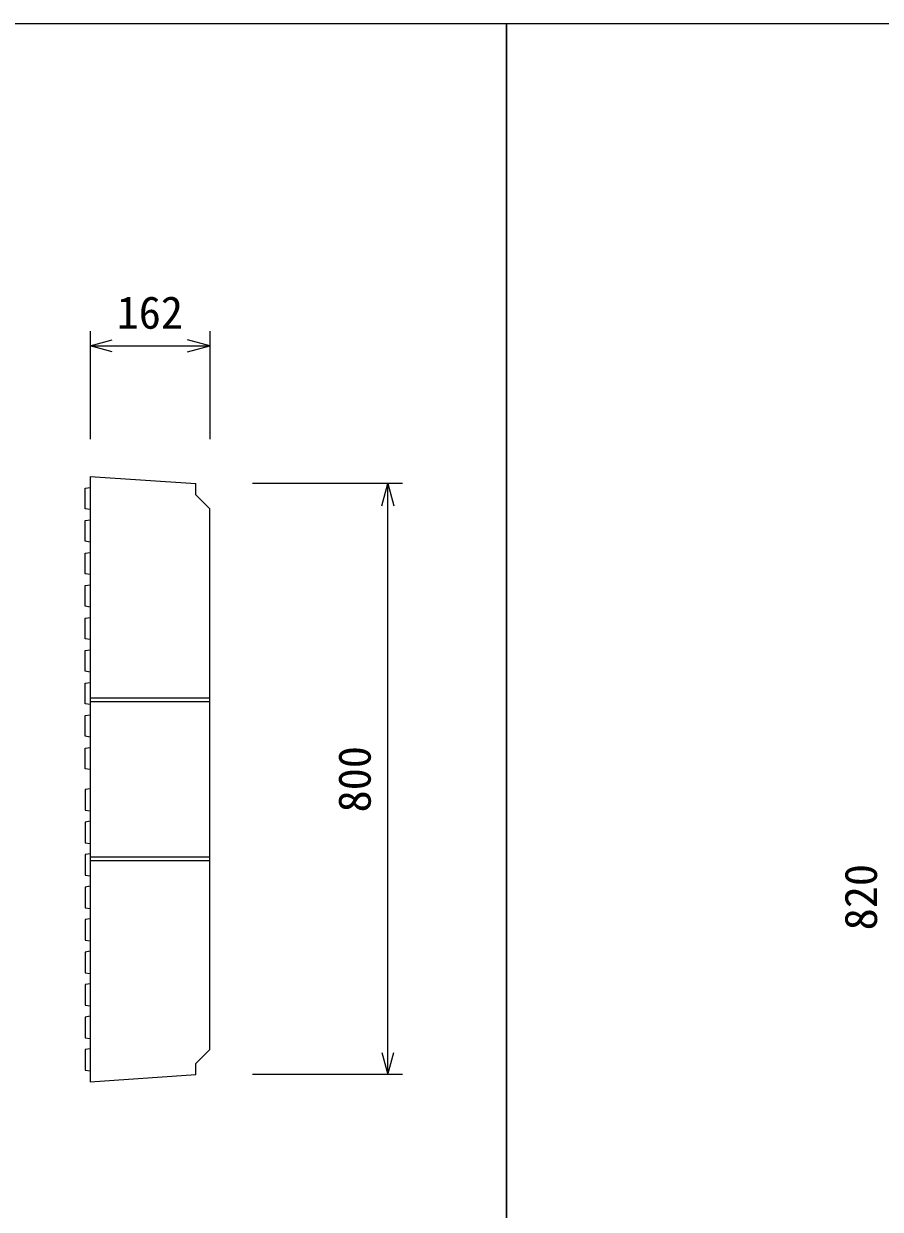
# Model space of a CAD drawing. Units: millimetres, scale not verified. Extents: x -16800 to 16800, y -5940 to 5940.
# Drawn here: x -4548 to -3389, y 2551 to 4156 of the extents above; entities that cross this region are included whole.
import ezdxf
from ezdxf.enums import TextEntityAlignment as Align

# ---------------------------------------------------------------- set-up
doc = ezdxf.new("R2010")
doc.units = ezdxf.units.MM
doc.header["$LTSCALE"] = 20
for name, color, linetype, lineweight in [('0-0_DIM', 7, 'Continuous', 25), ('0-2_HATCH', 6, 'Continuous', 25), ('0-5_OUTLINE', 3, 'Continuous', 25), ('0-6_TXT', 7, 'Continuous', 25)]:
    doc.layers.add(name, color=color, linetype=linetype, lineweight=lineweight)
doc.styles.add('ＭＳ ゴシック', font='')
doc.styles.get('ＭＳ ゴシック').set_extended_font_data('MS Gothic')

msp = doc.modelspace()

# ---------------------------------------------------------------- linework, layer by layer
at = {"layer": '0-0_DIM'}
for p, q in [((-4458.19, 3740.05), (-4458.19, 3593.65)), ((-4296.19, 3740.05), (-4296.19, 3593.65)), ((-4458.19, 3720.05), (-4296.19, 3720.05)), ((-4035.19, 3533.52), (-4238.27, 3533.52)), ((-4055.19, 2733.52), (-4055.19, 3533.52)), ((-4035.19, 2733.52), (-4238.27, 2733.52))]:
    msp.add_line(p, q, dxfattribs=at)
for points in [[(-4428.19, 3712.02), (-4458.19, 3720.05), (-4428.19, 3728.09)], [(-4326.19, 3712.02), (-4296.19, 3720.05), (-4326.19, 3728.09)], [(-4063.23, 3503.52), (-4055.19, 3533.52), (-4047.15, 3503.52)], [(-4063.23, 2763.52), (-4055.19, 2733.52), (-4047.15, 2763.52)]]:
    msp.add_lwpolyline(points, dxfattribs=at)
at = {"layer": '0-2_HATCH'}
for points in [[(-4458.19, 3498.52), (-4464.69, 3499.52), (-4464.69, 3527.52), (-4458.19, 3528.52)], [(-4458.19, 3454.52), (-4464.69, 3455.52), (-4464.69, 3483.52), (-4458.19, 3484.52)], [(-4458.19, 3410.52), (-4464.69, 3411.52), (-4464.69, 3439.52), (-4458.19, 3440.52)], [(-4458.19, 3366.52), (-4464.69, 3367.52), (-4464.69, 3395.52), (-4458.19, 3396.52)], [(-4458.19, 3322.52), (-4464.69, 3323.52), (-4464.69, 3351.52), (-4458.19, 3352.52)], [(-4458.19, 3278.52), (-4464.69, 3279.52), (-4464.69, 3307.52), (-4458.19, 3308.52)], [(-4458.19, 3234.52), (-4464.69, 3235.52), (-4464.69, 3263.52), (-4458.19, 3264.52)], [(-4458.19, 3190.52), (-4464.69, 3191.52), (-4464.69, 3219.52), (-4458.19, 3220.52)], [(-4458.19, 3146.52), (-4464.69, 3147.52), (-4464.69, 3175.52), (-4458.19, 3176.52)], [(-4458.19, 3120.52), (-4464.69, 3119.52), (-4464.69, 3091.52), (-4458.19, 3090.52)], [(-4458.19, 3076.52), (-4464.69, 3075.52), (-4464.69, 3047.52), (-4458.19, 3046.52)], [(-4458.19, 3032.52), (-4464.69, 3031.52), (-4464.69, 3003.52), (-4458.19, 3002.52)], [(-4458.19, 2988.52), (-4464.69, 2987.52), (-4464.69, 2959.52), (-4458.19, 2958.52)], [(-4458.19, 2944.52), (-4464.69, 2943.52), (-4464.69, 2915.52), (-4458.19, 2914.52)], [(-4458.19, 2900.52), (-4464.69, 2899.52), (-4464.69, 2871.52), (-4458.19, 2870.52)], [(-4458.19, 2856.52), (-4464.69, 2855.52), (-4464.69, 2827.52), (-4458.19, 2826.52)], [(-4458.19, 2812.52), (-4464.69, 2811.52), (-4464.69, 2783.52), (-4458.19, 2782.52)], [(-4458.19, 2768.52), (-4464.69, 2767.52), (-4464.69, 2739.52), (-4458.19, 2738.52)]]:
    msp.add_lwpolyline(points, dxfattribs=at)
at = {"layer": '0-5_OUTLINE'}
for p, q in [((-4458.19, 3543.38), (-4458.19, 2723.66)), ((-4458.19, 3543.38), (-4315.19, 3533.52)), ((-4315.19, 3518.52), (-4315.19, 3533.52)), ((-4315.19, 3518.52), (-4296.19, 3499.52)), ((-4296.19, 2767.52), (-4296.19, 3499.52)), ((-4458.19, 3243.52), (-4296.19, 3243.52)), ((-4458.19, 3238.52), (-4296.19, 3238.52)), ((-4458.19, 3028.52), (-4296.19, 3028.52)), ((-4458.19, 3023.52), (-4296.19, 3023.52)), ((-4458.19, 2723.66), (-4315.19, 2733.52))]:
    msp.add_line(p, q, dxfattribs=at)
msp.add_lwpolyline([(-4315.19, 2733.52), (-4315.19, 2748.52), (-4296.19, 2767.52)], dxfattribs=at)
at = {"layer": '0-6_TXT'}
for points in [[(-6394.71, 2056.11), (-3894.71, 2056.11), (-3894.71, 4156.11), (-6394.71, 4156.11)], [(-3894.71, 856.11), (-1394.71, 856.11), (-1394.71, 4156.11), (-3894.71, 4156.11)]]:
    msp.add_lwpolyline(points, close=True, dxfattribs=at)

# ---------------------------------------------------------------- texts
at = {"layer": '0-0_DIM', "style": 'ＭＳ ゴシック'}
msp.add_text('162', height=43.99, dxfattribs=at).set_placement((-4422.19, 3730.05), align=Align.BOTTOM_LEFT)
for s, p in [('800', (-4065.19, 3088.52)), ('820', (-3380.13, 2928.89))]:
    msp.add_text(s, height=43.99, rotation=90, dxfattribs=at).set_placement(p, align=Align.BOTTOM_LEFT)

doc.saveas('drawing.dxf')
